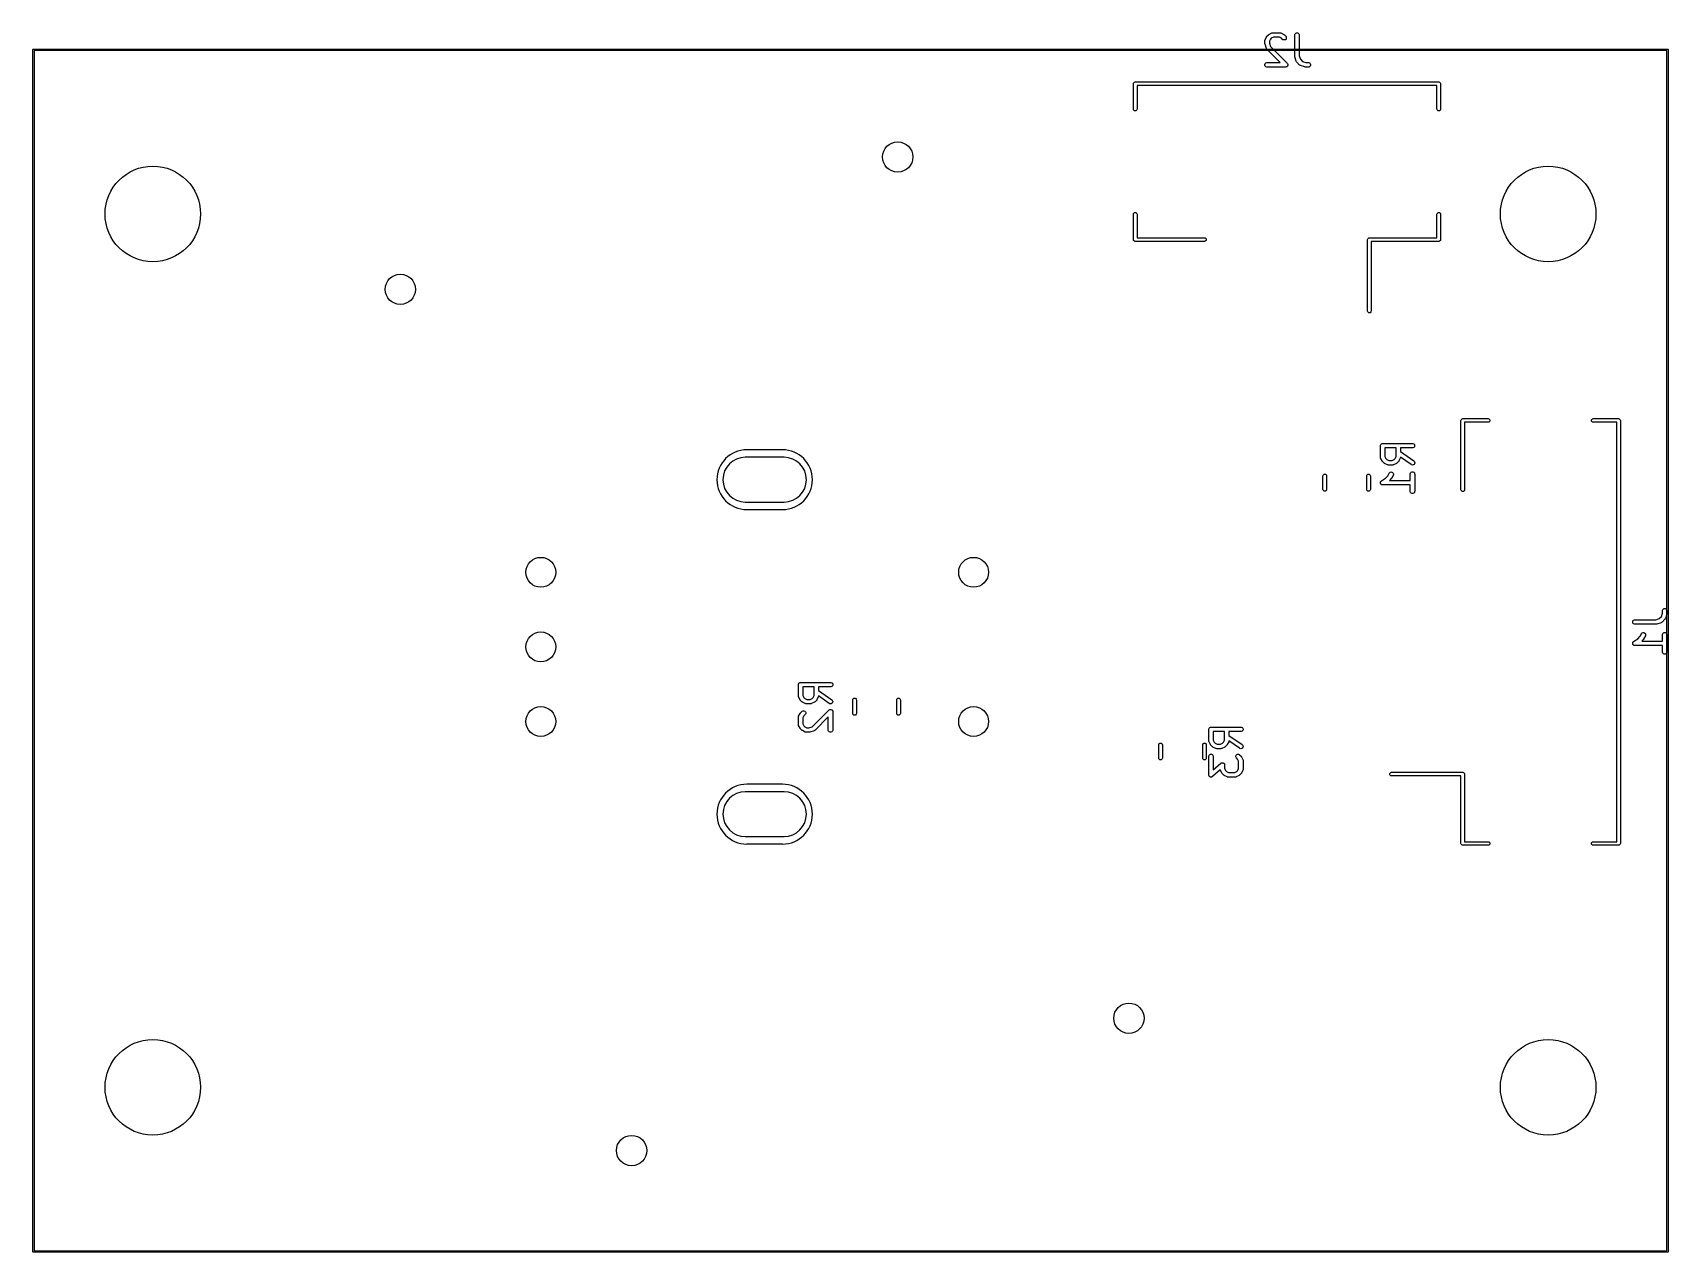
# Model space of a CAD drawing. Header units: inches. Extents: x 4.13 to 6.29, y -4.64 to -3.03.
import ezdxf

# ---------------------------------------------------------------- set-up
doc = ezdxf.new("R2010")
doc.units = ezdxf.units.IN
doc.header["$MEASUREMENT"] = 0
doc.layers.add('B.Silkscreen', color=31, linetype='CONTINUOUS', true_color=0xe8b2a7)

msp = doc.modelspace()

# ---------------------------------------------------------------- linework, layer by layer
at = {"layer": 'B.Silkscreen', "linetype": 'CONTINUOUS'}
for p, q in [((5.7582, -3.0392), (5.7583, -3.0386)), ((5.7582, -3.0429), (5.7582, -3.0392)), ((5.7583, -3.0384), (5.7585, -3.0379)), ((5.7583, -3.0385), (5.7583, -3.0384)), ((5.7583, -3.0386), (5.7583, -3.0385)), ((5.7585, -3.0379), (5.7604, -3.0341)), ((5.7604, -3.0341), (5.7605, -3.0339)), ((5.7605, -3.0339), (5.7606, -3.0338)), ((5.7606, -3.0337), (5.7607, -3.0336)), ((5.7606, -3.0338), (5.7606, -3.0337)), ((5.7607, -3.0336), (5.7608, -3.0336)), ((5.7608, -3.0336), (5.7609, -3.0333)), ((5.7609, -3.0333), (5.7628, -3.0315)), ((5.7628, -3.0315), (5.763, -3.0313)), ((5.763, -3.0313), (5.7631, -3.0312)), ((5.7631, -3.0312), (5.7632, -3.0312)), ((5.7632, -3.0312), (5.7633, -3.0311)), ((5.7633, -3.0311), (5.7636, -3.0309)), ((5.7633, -3.0311), (5.7633, -3.0311)), ((5.7636, -3.0309), (5.7673, -3.029)), ((5.7655, -3.0372), (5.7641, -3.0399)), ((5.7641, -3.0399), (5.7641, -3.0425)), ((5.7667, -3.036), (5.7655, -3.0372)), ((5.7694, -3.0346), (5.7667, -3.036)), ((5.7673, -3.029), (5.7679, -3.0288)), ((5.7679, -3.0288), (5.768, -3.0288)), ((5.768, -3.0288), (5.7681, -3.0288)), ((5.7681, -3.0288), (5.7687, -3.0287)), ((5.7687, -3.0287), (5.778, -3.0287)), ((5.7773, -3.0346), (5.7694, -3.0346)), ((5.78, -3.036), (5.7773, -3.0346)), ((5.778, -3.0287), (5.7786, -3.0288)), ((5.7786, -3.0288), (5.7787, -3.0288)), ((5.7787, -3.0288), (5.7788, -3.0288)), ((5.7788, -3.0288), (5.7793, -3.029)), ((5.7793, -3.029), (5.7831, -3.0309)), ((5.7816, -3.0375), (5.78, -3.036)), ((5.782, -3.0379), (5.7816, -3.0375)), ((5.7831, -3.0383), (5.782, -3.0379)), ((5.7831, -3.0309), (5.7833, -3.0311)), ((5.7842, -3.0383), (5.7831, -3.0383)), ((5.7833, -3.0311), (5.7834, -3.0311)), ((5.7834, -3.0311), (5.7835, -3.0312)), ((5.7835, -3.0312), (5.7836, -3.0312)), ((5.7836, -3.0312), (5.7836, -3.0313)), ((5.7836, -3.0313), (5.7839, -3.0315)), ((5.7839, -3.0315), (5.7857, -3.0333)), ((5.7853, -3.0379), (5.7842, -3.0383)), ((5.7861, -3.0371), (5.7853, -3.0379)), ((5.7857, -3.0333), (5.7861, -3.0338)), ((5.7861, -3.0338), (5.7865, -3.0349)), ((5.7865, -3.036), (5.7861, -3.0371)), ((5.7865, -3.0349), (5.7865, -3.036)), ((5.7976, -3.0311), (5.7981, -3.03)), ((5.7976, -3.0317), (5.7976, -3.0311)), ((5.7976, -3.0598), (5.7976, -3.0317)), ((5.7981, -3.03), (5.7989, -3.0292)), ((5.7989, -3.0292), (5.7999, -3.0288)), ((5.7999, -3.0288), (5.8011, -3.0288)), ((5.8011, -3.0288), (5.8022, -3.0292)), ((5.8022, -3.0292), (5.803, -3.03)), ((5.803, -3.03), (5.8034, -3.0311)), ((5.8034, -3.0311), (5.8035, -3.0317)), ((5.8035, -3.0317), (5.8035, -3.0593)), ((4.1329, -3.0508), (4.1335, -3.0503)), ((4.1329, -3.0512), (4.1329, -3.0508)), ((4.1329, -4.6358), (4.1329, -3.0512)), ((4.1335, -3.0503), (4.1339, -3.0502)), ((4.1339, -3.0502), (6.2894, -3.0502)), ((4.1348, -3.0522), (4.1348, -4.6348)), ((6.2884, -3.0522), (4.1348, -3.0522)), ((5.7582, -3.0432), (5.7582, -3.0429)), ((5.7582, -3.0433), (5.7582, -3.0432)), ((5.7582, -3.0434), (5.7582, -3.0433)), ((5.7583, -3.0435), (5.7582, -3.0434)), ((5.7583, -3.0436), (5.7583, -3.0435)), ((5.7584, -3.0439), (5.7583, -3.0436)), ((5.7602, -3.0495), (5.7584, -3.0439)), ((5.7605, -3.05), (5.7602, -3.0495)), ((5.7605, -3.0501), (5.7605, -3.05)), ((5.7606, -3.0502), (5.7605, -3.0501)), ((5.7609, -3.0506), (5.7606, -3.0502)), ((5.7784, -3.0681), (5.7609, -3.0506)), ((5.7641, -3.0425), (5.7656, -3.047)), ((5.7656, -3.047), (5.7876, -3.069)), ((5.7976, -3.0601), (5.7976, -3.0598)), ((5.7976, -3.0602), (5.7976, -3.0601)), ((5.7976, -3.0603), (5.7976, -3.0602)), ((5.7976, -3.0604), (5.7976, -3.0603)), ((5.7977, -3.0605), (5.7976, -3.0604)), ((5.7977, -3.0607), (5.7977, -3.0605)), ((5.7996, -3.0664), (5.7977, -3.0607)), ((5.8035, -3.0593), (5.805, -3.0638)), ((6.2884, -4.6348), (6.2884, -3.0522)), ((6.2894, -3.0502), (6.2897, -3.0503)), ((6.2897, -3.0503), (6.2903, -3.0508)), ((6.2903, -3.0508), (6.2904, -3.0512)), ((6.2904, -3.0512), (6.2904, -4.6358)), ((5.7583, -3.0705), (5.7587, -3.0694)), ((5.7583, -3.0716), (5.7583, -3.0705)), ((5.7587, -3.0727), (5.7583, -3.0716)), ((5.7587, -3.0694), (5.7595, -3.0686)), ((5.7595, -3.0735), (5.7587, -3.0727)), ((5.7595, -3.0686), (5.7606, -3.0682)), ((5.7606, -3.074), (5.7595, -3.0735)), ((5.7606, -3.0682), (5.7612, -3.0681)), ((5.7612, -3.074), (5.7606, -3.074)), ((5.7612, -3.0681), (5.7784, -3.0681)), ((5.7855, -3.074), (5.7612, -3.074)), ((5.7861, -3.074), (5.7855, -3.074)), ((5.7864, -3.0738), (5.7861, -3.074)), ((5.7872, -3.0735), (5.7864, -3.0738)), ((5.788, -3.0727), (5.7872, -3.0735)), ((5.7876, -3.069), (5.788, -3.0694)), ((5.788, -3.0694), (5.7884, -3.0705)), ((5.7884, -3.0716), (5.788, -3.0727)), ((5.7884, -3.0705), (5.7884, -3.0716)), ((5.7998, -3.0669), (5.7996, -3.0664)), ((5.7999, -3.067), (5.7998, -3.0669)), ((5.7999, -3.0671), (5.7999, -3.067)), ((5.8003, -3.0675), (5.7999, -3.0671)), ((5.8041, -3.0713), (5.8003, -3.0675)), ((5.8045, -3.0716), (5.8041, -3.0713)), ((5.8046, -3.0717), (5.8045, -3.0716)), ((5.8047, -3.0717), (5.8046, -3.0717)), ((5.8052, -3.072), (5.8047, -3.0717)), ((5.805, -3.0638), (5.8077, -3.0666)), ((5.8108, -3.0739), (5.8052, -3.072)), ((5.8077, -3.0666), (5.8123, -3.0681)), ((5.8111, -3.0739), (5.8108, -3.0739)), ((5.8112, -3.074), (5.8111, -3.0739)), ((5.8113, -3.074), (5.8112, -3.074)), ((5.8114, -3.074), (5.8113, -3.074)), ((5.8115, -3.074), (5.8114, -3.074)), ((5.8118, -3.074), (5.8115, -3.074)), ((5.8155, -3.074), (5.8118, -3.074)), ((5.8123, -3.0681), (5.8155, -3.0681)), ((5.8155, -3.0681), (5.8161, -3.0682)), ((5.8161, -3.074), (5.8155, -3.074)), ((5.8161, -3.0682), (5.8172, -3.0686)), ((5.8172, -3.0735), (5.8161, -3.074)), ((5.8172, -3.0686), (5.818, -3.0694)), ((5.818, -3.0727), (5.8172, -3.0735)), ((5.818, -3.0694), (5.8184, -3.0705)), ((5.8184, -3.0716), (5.818, -3.0727)), ((5.8184, -3.0705), (5.8184, -3.0716)), ((5.5848, -3.0961), (5.585, -3.0952)), ((5.5848, -3.1295), (5.5848, -3.0961)), ((5.585, -3.0952), (5.5863, -3.0939)), ((5.5863, -3.0939), (5.5872, -3.0937)), ((5.5872, -3.0937), (5.9876, -3.0937)), ((5.9852, -3.0984), (5.5896, -3.0984)), ((5.5896, -3.0984), (5.5896, -3.1295)), ((5.9852, -3.1295), (5.9852, -3.0984)), ((5.9876, -3.0937), (5.9885, -3.0939)), ((5.9885, -3.0939), (5.9898, -3.0952)), ((5.9898, -3.0952), (5.99, -3.0961)), ((5.99, -3.0961), (5.99, -3.1295)), ((5.585, -3.1304), (5.5848, -3.1295)), ((5.5863, -3.1317), (5.585, -3.1304)), ((5.5881, -3.1317), (5.5863, -3.1317)), ((5.5894, -3.1304), (5.5881, -3.1317)), ((5.5896, -3.1295), (5.5894, -3.1304)), ((5.9854, -3.1304), (5.9852, -3.1295)), ((5.9867, -3.1317), (5.9854, -3.1304)), ((5.9885, -3.1317), (5.9867, -3.1317)), ((5.9898, -3.1304), (5.9885, -3.1317)), ((5.99, -3.1295), (5.9898, -3.1304)), ((5.5848, -3.2681), (5.585, -3.2672)), ((5.5848, -3.3016), (5.5848, -3.2681)), ((5.585, -3.2672), (5.5863, -3.2659)), ((5.5863, -3.2659), (5.5881, -3.2659)), ((5.5881, -3.2659), (5.5894, -3.2672)), ((5.5894, -3.2672), (5.5896, -3.2681)), ((5.5896, -3.2681), (5.5896, -3.2992)), ((5.9852, -3.2681), (5.9854, -3.2672)), ((5.9852, -3.2992), (5.9852, -3.2681)), ((5.9854, -3.2672), (5.9867, -3.2659)), ((5.9867, -3.2659), (5.9885, -3.2659)), ((5.9885, -3.2659), (5.9898, -3.2672)), ((5.9898, -3.2672), (5.99, -3.2681)), ((5.99, -3.2681), (5.99, -3.3016)), ((5.5896, -3.2992), (5.6787, -3.2992)), ((5.6787, -3.2992), (5.6796, -3.2994)), ((5.6796, -3.2994), (5.6809, -3.3007)), ((5.6809, -3.3007), (5.6809, -3.3025)), ((5.8937, -3.3016), (5.8939, -3.3007)), ((5.8939, -3.3007), (5.8952, -3.2994)), ((5.8952, -3.2994), (5.8961, -3.2992)), ((5.8961, -3.2992), (5.9852, -3.2992)), ((5.585, -3.3025), (5.5848, -3.3016)), ((5.5863, -3.3038), (5.585, -3.3025)), ((5.5872, -3.3039), (5.5863, -3.3038)), ((5.6787, -3.3039), (5.5872, -3.3039)), ((5.6796, -3.3038), (5.6787, -3.3039)), ((5.6809, -3.3025), (5.6796, -3.3038)), ((5.8937, -3.3957), (5.8937, -3.3016)), ((5.9876, -3.3039), (5.8984, -3.3039)), ((5.8984, -3.3039), (5.8984, -3.3957)), ((5.9885, -3.3038), (5.9876, -3.3039)), ((5.9898, -3.3025), (5.9885, -3.3038)), ((5.99, -3.3016), (5.9898, -3.3025)), ((5.8939, -3.3966), (5.8937, -3.3957)), ((5.8952, -3.3979), (5.8939, -3.3966)), ((5.897, -3.3979), (5.8952, -3.3979)), ((5.8982, -3.3966), (5.897, -3.3979)), ((5.8984, -3.3957), (5.8982, -3.3966)), ((6.0171, -3.5391), (6.0184, -3.5378)), ((6.0184, -3.5378), (6.0193, -3.5376)), ((6.0193, -3.5376), (6.0528, -3.5376)), ((6.0528, -3.5376), (6.0537, -3.5378)), ((6.0537, -3.5378), (6.0549, -3.5391)), ((6.1892, -3.5391), (6.1904, -3.5378)), ((6.1904, -3.5378), (6.1913, -3.5376)), ((6.1913, -3.5376), (6.2248, -3.5376)), ((6.2248, -3.5376), (6.2257, -3.5378)), ((6.2257, -3.5378), (6.227, -3.5391)), ((6.0169, -3.54), (6.0171, -3.5391)), ((6.0169, -3.6315), (6.0169, -3.54)), ((6.0528, -3.5423), (6.0217, -3.5423)), ((6.0217, -3.5423), (6.0217, -3.6315)), ((6.0537, -3.5421), (6.0528, -3.5423)), ((6.0549, -3.5409), (6.0537, -3.5421)), ((6.0549, -3.5391), (6.0549, -3.5409)), ((6.1892, -3.5409), (6.1892, -3.5391)), ((6.1904, -3.5421), (6.1892, -3.5409)), ((6.1913, -3.5423), (6.1904, -3.5421)), ((6.2224, -3.5423), (6.1913, -3.5423)), ((6.2224, -4.0955), (6.2224, -3.5423)), ((6.227, -3.5391), (6.2272, -3.54)), ((6.2272, -3.54), (6.2272, -4.0978)), ((5.122, -3.5787), (5.0748, -3.5787)), ((5.122, -3.5787), (5.0748, -3.5787)), ((5.9106, -3.5733), (5.9107, -3.5727)), ((5.9106, -3.5883), (5.9106, -3.5733)), ((5.9107, -3.5727), (5.9111, -3.5717)), ((5.9111, -3.5717), (5.9119, -3.5708)), ((5.9119, -3.5708), (5.913, -3.5704)), ((5.913, -3.5704), (5.9136, -3.5704)), ((5.9136, -3.5704), (5.9529, -3.5704)), ((5.9312, -3.5763), (5.9165, -3.5763)), ((5.9165, -3.5763), (5.9165, -3.5876)), ((5.9312, -3.5876), (5.9312, -3.5763)), ((5.9529, -3.5763), (5.9372, -3.5763)), ((5.9372, -3.5763), (5.9372, -3.5811)), ((5.9372, -3.5811), (5.9546, -3.5934)), ((5.9529, -3.5704), (5.9535, -3.5704)), ((5.9535, -3.5762), (5.9529, -3.5763)), ((5.9535, -3.5704), (5.9546, -3.5708)), ((5.9546, -3.5758), (5.9535, -3.5762)), ((5.9546, -3.5708), (5.9554, -3.5717)), ((5.9554, -3.5749), (5.9546, -3.5758)), ((5.9554, -3.5717), (5.9558, -3.5727)), ((5.9558, -3.5739), (5.9554, -3.5749)), ((5.9558, -3.5727), (5.9558, -3.5739)), ((5.124, -3.5886), (5.0728, -3.5886)), ((5.9107, -3.5889), (5.9106, -3.5883)), ((5.9107, -3.589), (5.9107, -3.5889)), ((5.9107, -3.5891), (5.9107, -3.589)), ((5.9109, -3.5896), (5.9107, -3.5891)), ((5.9128, -3.5934), (5.9109, -3.5896)), ((5.913, -3.5936), (5.9128, -3.5934)), ((5.913, -3.5937), (5.913, -3.5936)), ((5.9131, -3.5938), (5.913, -3.5937)), ((5.9131, -3.5939), (5.9131, -3.5938)), ((5.9132, -3.5939), (5.9131, -3.5939)), ((5.9134, -3.5941), (5.9132, -3.5939)), ((5.9152, -3.596), (5.9134, -3.5941)), ((5.9155, -3.5962), (5.9152, -3.596)), ((5.9155, -3.5963), (5.9155, -3.5962)), ((5.9156, -3.5963), (5.9155, -3.5963)), ((5.9157, -3.5964), (5.9156, -3.5963)), ((5.9158, -3.5964), (5.9157, -3.5964)), ((5.916, -3.5966), (5.9158, -3.5964)), ((5.9198, -3.5984), (5.916, -3.5966)), ((5.9165, -3.5876), (5.9179, -3.5903)), ((5.9179, -3.5903), (5.9191, -3.5915)), ((5.9191, -3.5915), (5.9218, -3.5928)), ((5.9203, -3.5986), (5.9198, -3.5984)), ((5.9204, -3.5987), (5.9203, -3.5986)), ((5.9205, -3.5987), (5.9204, -3.5987)), ((5.9211, -3.5988), (5.9205, -3.5987)), ((5.9267, -3.5988), (5.9211, -3.5988)), ((5.9218, -3.5928), (5.926, -3.5928)), ((5.926, -3.5928), (5.9287, -3.5915)), ((5.9273, -3.5987), (5.9267, -3.5988)), ((5.9274, -3.5987), (5.9273, -3.5987)), ((5.9275, -3.5986), (5.9274, -3.5987)), ((5.928, -3.5984), (5.9275, -3.5986)), ((5.9318, -3.5966), (5.928, -3.5984)), ((5.9287, -3.5915), (5.9299, -3.5903)), ((5.9299, -3.5903), (5.9312, -3.5876)), ((5.932, -3.5964), (5.9318, -3.5966)), ((5.9321, -3.5964), (5.932, -3.5964)), ((5.9322, -3.5963), (5.9321, -3.5964)), ((5.9323, -3.5963), (5.9322, -3.5963)), ((5.9325, -3.596), (5.9323, -3.5962)), ((5.9323, -3.5962), (5.9323, -3.5963)), ((5.9344, -3.5941), (5.9325, -3.596)), ((5.9346, -3.5939), (5.9344, -3.5941)), ((5.9347, -3.5939), (5.9346, -3.5939)), ((5.9348, -3.5937), (5.9347, -3.5938)), ((5.9347, -3.5938), (5.9347, -3.5939)), ((5.935, -3.5934), (5.9348, -3.5936)), ((5.9348, -3.5936), (5.9348, -3.5937)), ((5.9368, -3.5896), (5.935, -3.5934)), ((5.937, -3.5891), (5.9368, -3.5896)), ((5.9371, -3.589), (5.937, -3.5891)), ((5.9513, -3.5982), (5.9371, -3.5883)), ((5.9371, -3.5883), (5.9371, -3.5889)), ((5.9371, -3.5889), (5.9371, -3.589)), ((5.9518, -3.5985), (5.9513, -3.5982)), ((5.9529, -3.5988), (5.9518, -3.5985)), ((5.954, -3.5986), (5.9529, -3.5988)), ((5.955, -3.5979), (5.954, -3.5986)), ((5.9546, -3.5934), (5.9551, -3.5938)), ((5.9556, -3.597), (5.955, -3.5979)), ((5.9551, -3.5938), (5.9557, -3.5947)), ((5.9559, -3.5959), (5.9556, -3.597)), ((5.9557, -3.5947), (5.9559, -3.5959)), ((5.8348, -3.6131), (5.835, -3.6122)), ((5.8348, -3.631), (5.8348, -3.6131)), ((5.835, -3.6122), (5.8363, -3.6109)), ((5.8363, -3.6109), (5.8381, -3.6109)), ((5.8381, -3.6109), (5.8394, -3.6122)), ((5.8394, -3.6122), (5.8396, -3.6131)), ((5.8396, -3.6131), (5.8396, -3.631)), ((5.8927, -3.6131), (5.8929, -3.6122)), ((5.8927, -3.631), (5.8927, -3.6131)), ((5.8929, -3.6122), (5.8942, -3.6109)), ((5.8942, -3.6109), (5.896, -3.6109)), ((5.896, -3.6109), (5.8973, -3.6122)), ((5.8973, -3.6122), (5.8974, -3.6131)), ((5.8974, -3.6131), (5.8974, -3.631)), ((5.9106, -3.622), (5.9107, -3.6218)), ((5.9107, -3.6223), (5.9106, -3.622)), ((5.9107, -3.6215), (5.9108, -3.6212)), ((5.9107, -3.6218), (5.9107, -3.6215)), ((5.9107, -3.6226), (5.9107, -3.6223)), ((5.9108, -3.6229), (5.9107, -3.6226)), ((5.9108, -3.6209), (5.911, -3.6207)), ((5.9108, -3.6212), (5.9108, -3.6209)), ((5.9108, -3.6232), (5.9108, -3.6229)), ((5.911, -3.6234), (5.9108, -3.6232)), ((5.911, -3.6207), (5.9111, -3.6204)), ((5.9111, -3.6237), (5.911, -3.6234)), ((5.9111, -3.6204), (5.9113, -3.6202)), ((5.9113, -3.6239), (5.9111, -3.6237)), ((5.9113, -3.6202), (5.9115, -3.62)), ((5.9115, -3.6241), (5.9113, -3.6239)), ((5.9115, -3.62), (5.9119, -3.6196)), ((5.9117, -3.6243), (5.9115, -3.6241)), ((5.9119, -3.6245), (5.9117, -3.6243)), ((5.9119, -3.6196), (5.9173, -3.616)), ((5.9119, -3.6196), (5.9119, -3.6196)), ((5.9119, -3.6196), (5.9119, -3.6196)), ((5.9119, -3.6196), (5.9119, -3.6196)), ((5.9122, -3.6246), (5.9119, -3.6245)), ((5.9173, -3.616), (5.9205, -3.6128)), ((5.9205, -3.6128), (5.9222, -3.6095)), ((5.9222, -3.6095), (5.9225, -3.609)), ((5.9225, -3.609), (5.9234, -3.6082)), ((5.925, -3.6166), (5.9226, -3.6191)), ((5.9226, -3.6191), (5.95, -3.6191)), ((5.9234, -3.6082), (5.9245, -3.6079)), ((5.9245, -3.6079), (5.9256, -3.608)), ((5.9252, -3.6164), (5.925, -3.6166)), ((5.9253, -3.6164), (5.9252, -3.6164)), ((5.9254, -3.6162), (5.9253, -3.6163)), ((5.9253, -3.6163), (5.9253, -3.6164)), ((5.9256, -3.6159), (5.9254, -3.6161)), ((5.9254, -3.6161), (5.9254, -3.6162)), ((5.9256, -3.608), (5.9266, -3.6085)), ((5.9275, -3.6121), (5.9256, -3.6159)), ((5.9266, -3.6085), (5.9274, -3.6093)), ((5.9274, -3.6093), (5.9278, -3.6104)), ((5.9277, -3.6116), (5.9275, -3.6121)), ((5.9278, -3.6104), (5.9277, -3.6116)), ((5.95, -3.6102), (5.9505, -3.6092)), ((5.95, -3.6108), (5.95, -3.6102)), ((5.95, -3.6191), (5.95, -3.6108)), ((5.9505, -3.6092), (5.9513, -3.6083)), ((5.9513, -3.6083), (5.9524, -3.6079)), ((5.9524, -3.6079), (5.9535, -3.6079)), ((5.9535, -3.6079), (5.9546, -3.6083)), ((5.9546, -3.6083), (5.9554, -3.6092)), ((5.9554, -3.6092), (5.9558, -3.6102)), ((5.9558, -3.6102), (5.9559, -3.6108)), ((5.9559, -3.6108), (5.9559, -3.6333)), ((5.835, -3.6319), (5.8348, -3.631)), ((5.8363, -3.6332), (5.835, -3.6319)), ((5.8381, -3.6332), (5.8363, -3.6332)), ((5.8394, -3.6319), (5.8381, -3.6332)), ((5.8396, -3.631), (5.8394, -3.6319)), ((5.8929, -3.6319), (5.8927, -3.631)), ((5.8942, -3.6332), (5.8929, -3.6319)), ((5.896, -3.6332), (5.8942, -3.6332)), ((5.8973, -3.6319), (5.896, -3.6332)), ((5.8974, -3.631), (5.8973, -3.6319)), ((5.9124, -3.6248), (5.9122, -3.6246)), ((5.9127, -3.6248), (5.9124, -3.6248)), ((5.913, -3.6249), (5.9127, -3.6248)), ((5.9136, -3.625), (5.913, -3.6249)), ((5.95, -3.625), (5.9136, -3.625)), ((5.9136, -3.625), (5.9136, -3.625)), ((5.9136, -3.625), (5.9136, -3.625)), ((5.9136, -3.625), (5.9136, -3.625)), ((5.95, -3.6333), (5.95, -3.625)), ((5.95, -3.6339), (5.95, -3.6333)), ((5.9505, -3.6349), (5.95, -3.6339)), ((5.9513, -3.6358), (5.9505, -3.6349)), ((5.9524, -3.6362), (5.9513, -3.6358)), ((5.9535, -3.6362), (5.9524, -3.6362)), ((5.9546, -3.6358), (5.9535, -3.6362)), ((5.9554, -3.6349), (5.9546, -3.6358)), ((5.9558, -3.6339), (5.9554, -3.6349)), ((5.9559, -3.6333), (5.9558, -3.6339)), ((6.0171, -3.6324), (6.0169, -3.6315)), ((6.0184, -3.6337), (6.0171, -3.6324)), ((6.0202, -3.6337), (6.0184, -3.6337)), ((6.0215, -3.6324), (6.0202, -3.6337)), ((6.0217, -3.6315), (6.0215, -3.6324)), ((5.0728, -3.6476), (5.124, -3.6476)), ((5.0748, -3.6575), (5.122, -3.6575)), ((5.0748, -3.6575), (5.122, -3.6575)), ((6.2812, -3.7986), (6.2827, -3.794)), ((6.2827, -3.7902), (6.2832, -3.7891)), ((6.2827, -3.7908), (6.2827, -3.7902)), ((6.2827, -3.794), (6.2827, -3.7908)), ((6.2832, -3.7891), (6.284, -3.7883)), ((6.284, -3.7883), (6.285, -3.7879)), ((6.285, -3.7879), (6.2862, -3.7879)), ((6.2862, -3.7879), (6.2873, -3.7883)), ((6.2884, -3.7955), (6.2865, -3.8011)), ((6.2873, -3.7883), (6.2881, -3.7891)), ((6.2881, -3.7891), (6.2885, -3.7902)), ((6.2885, -3.7952), (6.2884, -3.7955)), ((6.2885, -3.7902), (6.2886, -3.7908)), ((6.2886, -3.7945), (6.2885, -3.7948)), ((6.2885, -3.7948), (6.2886, -3.7949)), ((6.2886, -3.7949), (6.2885, -3.795)), ((6.2885, -3.795), (6.2885, -3.7951)), ((6.2885, -3.7951), (6.2885, -3.7952)), ((6.2886, -3.7908), (6.2886, -3.7945)), ((6.2434, -3.8052), (6.2438, -3.8041)), ((6.2434, -3.8064), (6.2434, -3.8052)), ((6.2438, -3.8074), (6.2434, -3.8064)), ((6.2438, -3.8041), (6.2446, -3.8033)), ((6.2446, -3.8082), (6.2438, -3.8074)), ((6.2446, -3.8033), (6.2457, -3.8029)), ((6.2457, -3.8087), (6.2446, -3.8082)), ((6.2457, -3.8029), (6.2463, -3.8028)), ((6.2463, -3.8087), (6.2457, -3.8087)), ((6.2463, -3.8028), (6.2739, -3.8028)), ((6.2744, -3.8087), (6.2463, -3.8087)), ((6.2739, -3.8028), (6.2784, -3.8013)), ((6.2747, -3.8087), (6.2744, -3.8087)), ((6.2748, -3.8087), (6.2747, -3.8087)), ((6.2747, -3.8087), (6.2747, -3.8087)), ((6.275, -3.8087), (6.2748, -3.8087)), ((6.2753, -3.8086), (6.275, -3.8086)), ((6.275, -3.8086), (6.275, -3.8087)), ((6.2809, -3.8067), (6.2753, -3.8086)), ((6.2784, -3.8013), (6.2812, -3.7986)), ((6.2815, -3.8065), (6.2809, -3.8067)), ((6.2816, -3.8064), (6.2815, -3.8064)), ((6.2815, -3.8064), (6.2815, -3.8065)), ((6.2821, -3.806), (6.2816, -3.8064)), ((6.2858, -3.8022), (6.2821, -3.806)), ((6.2862, -3.8018), (6.2858, -3.8022)), ((6.2863, -3.8016), (6.2862, -3.8017)), ((6.2862, -3.8017), (6.2862, -3.8018)), ((6.2865, -3.8011), (6.2863, -3.8016)), ((6.2433, -3.8339), (6.2434, -3.8336)), ((6.2434, -3.8342), (6.2433, -3.8339)), ((6.2434, -3.8333), (6.2435, -3.833)), ((6.2434, -3.8336), (6.2434, -3.8333)), ((6.2434, -3.8345), (6.2434, -3.8342)), ((6.2435, -3.8347), (6.2434, -3.8345)), ((6.2435, -3.8328), (6.2437, -3.8325)), ((6.2435, -3.833), (6.2435, -3.8328)), ((6.2435, -3.835), (6.2435, -3.8347)), ((6.2437, -3.8353), (6.2435, -3.835)), ((6.2437, -3.8325), (6.2438, -3.8323)), ((6.2438, -3.8355), (6.2437, -3.8353)), ((6.2438, -3.8323), (6.244, -3.832)), ((6.244, -3.8357), (6.2438, -3.8355)), ((6.244, -3.832), (6.2442, -3.8318)), ((6.2442, -3.836), (6.244, -3.8357)), ((6.2442, -3.8318), (6.2446, -3.8314)), ((6.2444, -3.8361), (6.2442, -3.836)), ((6.2446, -3.8364), (6.2444, -3.8361)), ((6.2446, -3.8314), (6.25, -3.8279)), ((6.2446, -3.8314), (6.2446, -3.8314)), ((6.2446, -3.8314), (6.2446, -3.8314)), ((6.2446, -3.8314), (6.2446, -3.8314)), ((6.2449, -3.8365), (6.2446, -3.8364)), ((6.2451, -3.8366), (6.2449, -3.8365)), ((6.2454, -3.8367), (6.2451, -3.8366)), ((6.2457, -3.8368), (6.2454, -3.8367)), ((6.2462, -3.8368), (6.2457, -3.8368)), ((6.2463, -3.8368), (6.2462, -3.8368)), ((6.2462, -3.8368), (6.2462, -3.8368)), ((6.2827, -3.8368), (6.2463, -3.8368)), ((6.2463, -3.8368), (6.2463, -3.8368)), ((6.25, -3.8279), (6.2532, -3.8246)), ((6.2532, -3.8246), (6.2549, -3.8213)), ((6.2549, -3.8213), (6.2552, -3.8208)), ((6.2552, -3.8208), (6.256, -3.8201)), ((6.2577, -3.8285), (6.2553, -3.8309)), ((6.2553, -3.8309), (6.2827, -3.8309)), ((6.256, -3.8201), (6.2571, -3.8197)), ((6.2571, -3.8197), (6.2583, -3.8198)), ((6.2579, -3.8283), (6.2577, -3.8285)), ((6.258, -3.8282), (6.2579, -3.8283)), ((6.2581, -3.828), (6.258, -3.8281)), ((6.258, -3.8281), (6.258, -3.8282)), ((6.2583, -3.8277), (6.2581, -3.828)), ((6.2581, -3.828), (6.2581, -3.828)), ((6.2583, -3.8198), (6.2593, -3.8203)), ((6.2601, -3.824), (6.2583, -3.8277)), ((6.2593, -3.8203), (6.2601, -3.8212)), ((6.2601, -3.8212), (6.2604, -3.8223)), ((6.2603, -3.8234), (6.2601, -3.824)), ((6.2604, -3.8223), (6.2603, -3.8234)), ((6.2827, -3.8221), (6.2832, -3.821)), ((6.2827, -3.8226), (6.2827, -3.8221)), ((6.2827, -3.8309), (6.2827, -3.8226)), ((6.2827, -3.8451), (6.2827, -3.8368)), ((6.2832, -3.821), (6.284, -3.8202)), ((6.284, -3.8202), (6.285, -3.8198)), ((6.285, -3.8198), (6.2862, -3.8198)), ((6.2862, -3.8198), (6.2873, -3.8202)), ((6.2873, -3.8202), (6.2881, -3.821)), ((6.2881, -3.821), (6.2885, -3.8221)), ((6.2885, -3.8221), (6.2886, -3.8226)), ((6.2886, -3.8226), (6.2886, -3.8451)), ((6.2827, -3.8457), (6.2827, -3.8451)), ((6.2832, -3.8468), (6.2827, -3.8457)), ((6.284, -3.8476), (6.2832, -3.8468)), ((6.285, -3.848), (6.284, -3.8476)), ((6.2862, -3.848), (6.285, -3.848)), ((6.2873, -3.8476), (6.2862, -3.848)), ((6.2881, -3.8468), (6.2873, -3.8476)), ((6.2885, -3.8457), (6.2881, -3.8468)), ((6.2886, -3.8451), (6.2885, -3.8457)), ((5.1429, -3.8883), (5.143, -3.8877)), ((5.1429, -3.9033), (5.1429, -3.8883)), ((5.143, -3.9038), (5.1429, -3.9033)), ((5.143, -3.8877), (5.1434, -3.8866)), ((5.143, -3.9039), (5.143, -3.9038)), ((5.143, -3.904), (5.143, -3.9039)), ((5.1432, -3.9046), (5.143, -3.904)), ((5.1451, -3.9083), (5.1432, -3.9046)), ((5.1434, -3.8866), (5.1442, -3.8858)), ((5.1442, -3.8858), (5.1453, -3.8854)), ((5.1453, -3.8854), (5.1459, -3.8853)), ((5.1459, -3.8853), (5.1852, -3.8853)), ((5.1635, -3.8912), (5.1488, -3.8912)), ((5.1488, -3.8912), (5.1488, -3.9026)), ((5.1488, -3.9026), (5.1502, -3.9053)), ((5.1622, -3.9053), (5.1635, -3.9026)), ((5.1635, -3.9026), (5.1635, -3.8912)), ((5.1691, -3.9046), (5.1672, -3.9083)), ((5.1693, -3.904), (5.1691, -3.9046)), ((5.1694, -3.9038), (5.1693, -3.9039)), ((5.1693, -3.9039), (5.1693, -3.904)), ((5.1852, -3.8912), (5.1694, -3.8912)), ((5.1694, -3.8912), (5.1694, -3.8961)), ((5.1694, -3.8961), (5.1869, -3.9083)), ((5.1835, -3.9132), (5.1694, -3.9033)), ((5.1694, -3.9033), (5.1694, -3.9038)), ((5.1852, -3.8853), (5.1858, -3.8854)), ((5.1858, -3.8912), (5.1852, -3.8912)), ((5.1858, -3.8854), (5.1869, -3.8858)), ((5.1869, -3.8907), (5.1858, -3.8912)), ((5.1869, -3.8858), (5.1877, -3.8866)), ((5.1877, -3.8899), (5.1869, -3.8907)), ((5.1877, -3.8866), (5.1881, -3.8877)), ((5.1881, -3.8888), (5.1877, -3.8899)), ((5.1881, -3.8877), (5.1881, -3.8888)), ((5.1432, -3.9301), (5.1451, -3.9263)), ((5.1452, -3.9086), (5.1451, -3.9083)), ((5.1451, -3.9263), (5.1452, -3.9261)), ((5.1453, -3.9087), (5.1452, -3.9086)), ((5.1452, -3.9261), (5.1453, -3.926)), ((5.1454, -3.9088), (5.1453, -3.9087)), ((5.1453, -3.9087), (5.1453, -3.9087)), ((5.1453, -3.9259), (5.1454, -3.9258)), ((5.1453, -3.926), (5.1453, -3.9259)), ((5.1455, -3.9089), (5.1454, -3.9088)), ((5.1454, -3.9258), (5.1455, -3.9258)), ((5.1456, -3.9091), (5.1455, -3.9089)), ((5.1455, -3.9258), (5.1456, -3.9255)), ((5.1475, -3.911), (5.1456, -3.9091)), ((5.1456, -3.9255), (5.1475, -3.9237)), ((5.1477, -3.9112), (5.1475, -3.911)), ((5.1475, -3.9237), (5.148, -3.9233)), ((5.1478, -3.9112), (5.1477, -3.9112)), ((5.1479, -3.9113), (5.1478, -3.9112)), ((5.148, -3.9113), (5.1479, -3.9113)), ((5.148, -3.9114), (5.148, -3.9113)), ((5.1483, -3.9115), (5.148, -3.9114)), ((5.148, -3.9233), (5.149, -3.9229)), ((5.152, -3.9134), (5.1483, -3.9115)), ((5.149, -3.9229), (5.1502, -3.9229)), ((5.1502, -3.9053), (5.1514, -3.9065)), ((5.1502, -3.9229), (5.1512, -3.9233)), ((5.1512, -3.9233), (5.1521, -3.9241)), ((5.1514, -3.9065), (5.1541, -3.9078)), ((5.1526, -3.9136), (5.152, -3.9134)), ((5.1521, -3.9241), (5.1525, -3.9252)), ((5.1525, -3.9263), (5.1521, -3.9274)), ((5.1525, -3.9252), (5.1525, -3.9263)), ((5.1527, -3.9136), (5.1526, -3.9136)), ((5.1528, -3.9137), (5.1527, -3.9136)), ((5.1534, -3.9137), (5.1528, -3.9137)), ((5.159, -3.9137), (5.1534, -3.9137)), ((5.1541, -3.9078), (5.1583, -3.9078)), ((5.1583, -3.9078), (5.161, -3.9065)), ((5.1596, -3.9137), (5.159, -3.9137)), ((5.1597, -3.9136), (5.1596, -3.9137)), ((5.1598, -3.9136), (5.1597, -3.9136)), ((5.1603, -3.9134), (5.1598, -3.9136)), ((5.1641, -3.9115), (5.1603, -3.9134)), ((5.161, -3.9065), (5.1622, -3.9053)), ((5.1611, -3.9438), (5.1831, -3.9218)), ((5.1643, -3.9114), (5.1641, -3.9115)), ((5.1644, -3.9113), (5.1643, -3.9114)), ((5.1645, -3.9113), (5.1644, -3.9113)), ((5.1646, -3.9112), (5.1645, -3.9112)), ((5.1645, -3.9112), (5.1645, -3.9113)), ((5.1648, -3.911), (5.1646, -3.9112)), ((5.1667, -3.9091), (5.1648, -3.911)), ((5.1669, -3.9089), (5.1667, -3.9091)), ((5.167, -3.9087), (5.1669, -3.9088)), ((5.1669, -3.9088), (5.1669, -3.9089)), ((5.1671, -3.9087), (5.167, -3.9087)), ((5.1672, -3.9083), (5.1671, -3.9086)), ((5.1671, -3.9086), (5.1671, -3.9087)), ((5.1831, -3.9218), (5.1836, -3.9214)), ((5.184, -3.9135), (5.1835, -3.9132)), ((5.1836, -3.9214), (5.1843, -3.9211)), ((5.1852, -3.9137), (5.184, -3.9135)), ((5.1843, -3.9211), (5.1847, -3.921)), ((5.1847, -3.921), (5.1858, -3.921)), ((5.1863, -3.9135), (5.1852, -3.9137)), ((5.1858, -3.921), (5.1869, -3.9214)), ((5.1873, -3.9129), (5.1863, -3.9135)), ((5.1869, -3.9083), (5.1874, -3.9087)), ((5.1869, -3.9214), (5.1877, -3.9222)), ((5.1879, -3.9119), (5.1873, -3.9129)), ((5.1874, -3.9087), (5.188, -3.9097)), ((5.1877, -3.9222), (5.1879, -3.9229)), ((5.1882, -3.9108), (5.1879, -3.9119)), ((5.1879, -3.9229), (5.1881, -3.9233)), ((5.188, -3.9097), (5.1882, -3.9108)), ((5.1881, -3.9233), (5.1882, -3.9239)), ((5.1882, -3.9239), (5.1882, -3.9483)), ((5.2148, -3.9084), (5.2149, -3.9075)), ((5.2148, -3.9263), (5.2148, -3.9084)), ((5.2149, -3.9272), (5.2148, -3.9263)), ((5.2149, -3.9075), (5.2162, -3.9062)), ((5.2162, -3.9062), (5.218, -3.9062)), ((5.218, -3.9062), (5.2193, -3.9075)), ((5.2193, -3.9075), (5.2195, -3.9084)), ((5.2195, -3.9263), (5.2193, -3.9272)), ((5.2195, -3.9084), (5.2195, -3.9263)), ((5.2726, -3.9084), (5.2728, -3.9075)), ((5.2726, -3.9263), (5.2726, -3.9084)), ((5.2728, -3.9272), (5.2726, -3.9263)), ((5.2728, -3.9075), (5.2741, -3.9062)), ((5.2741, -3.9062), (5.2759, -3.9062)), ((5.2759, -3.9062), (5.2772, -3.9075)), ((5.2772, -3.9075), (5.2774, -3.9084)), ((5.2774, -3.9263), (5.2772, -3.9272)), ((5.2774, -3.9084), (5.2774, -3.9263)), ((5.1429, -3.9314), (5.143, -3.9308)), ((5.1429, -3.9408), (5.1429, -3.9314)), ((5.143, -3.9413), (5.1429, -3.9408)), ((5.143, -3.9306), (5.1432, -3.9301)), ((5.143, -3.9307), (5.143, -3.9306)), ((5.143, -3.9308), (5.143, -3.9307)), ((5.143, -3.9414), (5.143, -3.9413)), ((5.143, -3.9415), (5.143, -3.9414)), ((5.1432, -3.9421), (5.143, -3.9415)), ((5.1451, -3.9458), (5.1432, -3.9421)), ((5.1452, -3.9461), (5.1451, -3.9458)), ((5.1453, -3.9461), (5.1452, -3.9461)), ((5.1453, -3.9462), (5.1453, -3.9461)), ((5.1454, -3.9463), (5.1453, -3.9462)), ((5.1455, -3.9464), (5.1454, -3.9463)), ((5.1456, -3.9466), (5.1455, -3.9464)), ((5.1475, -3.9485), (5.1456, -3.9466)), ((5.1502, -3.9294), (5.1488, -3.9321)), ((5.1488, -3.9321), (5.1488, -3.9401)), ((5.1488, -3.9401), (5.1502, -3.9428)), ((5.1517, -3.9278), (5.1502, -3.9294)), ((5.1502, -3.9428), (5.1514, -3.944)), ((5.1514, -3.944), (5.1541, -3.9453)), ((5.1521, -3.9274), (5.1517, -3.9278)), ((5.1541, -3.9453), (5.1566, -3.9453)), ((5.1566, -3.9453), (5.1611, -3.9438)), ((5.1823, -3.931), (5.1648, -3.9485)), ((5.1823, -3.9483), (5.1823, -3.931)), ((5.2162, -3.9284), (5.2149, -3.9272)), ((5.218, -3.9284), (5.2162, -3.9284)), ((5.2193, -3.9272), (5.218, -3.9284)), ((5.2741, -3.9284), (5.2728, -3.9272)), ((5.2759, -3.9284), (5.2741, -3.9284)), ((5.2772, -3.9272), (5.2759, -3.9284)), ((5.6842, -3.9473), (5.6843, -3.9467)), ((5.6842, -3.9623), (5.6842, -3.9473)), ((5.6843, -3.9467), (5.6847, -3.9457)), ((5.6847, -3.9457), (5.6856, -3.9449)), ((5.6856, -3.9449), (5.6866, -3.9444)), ((5.6866, -3.9444), (5.6872, -3.9444)), ((5.6872, -3.9444), (5.7266, -3.9444)), ((5.7266, -3.9444), (5.7271, -3.9444)), ((5.7271, -3.9444), (5.7282, -3.9449)), ((5.7282, -3.9449), (5.729, -3.9457)), ((5.729, -3.9457), (5.7295, -3.9467)), ((5.7295, -3.9479), (5.729, -3.949)), ((5.7295, -3.9467), (5.7295, -3.9479)), ((5.1477, -3.9487), (5.1475, -3.9485)), ((5.1478, -3.9487), (5.1477, -3.9487)), ((5.1479, -3.9488), (5.1478, -3.9487)), ((5.148, -3.9488), (5.1479, -3.9488)), ((5.148, -3.9489), (5.148, -3.9488)), ((5.1483, -3.949), (5.148, -3.9489)), ((5.152, -3.9509), (5.1483, -3.949)), ((5.1526, -3.9511), (5.152, -3.9509)), ((5.1527, -3.9511), (5.1526, -3.9511)), ((5.1528, -3.9512), (5.1527, -3.9511)), ((5.1534, -3.9512), (5.1528, -3.9512)), ((5.1571, -3.9512), (5.1534, -3.9512)), ((5.1574, -3.9512), (5.1571, -3.9512)), ((5.1575, -3.9512), (5.1574, -3.9512)), ((5.1576, -3.9512), (5.1575, -3.9512)), ((5.1577, -3.9512), (5.1576, -3.9512)), ((5.1578, -3.9511), (5.1577, -3.9512)), ((5.158, -3.9511), (5.1578, -3.9511)), ((5.1637, -3.9492), (5.158, -3.9511)), ((5.1642, -3.9489), (5.1637, -3.9492)), ((5.1643, -3.9489), (5.1642, -3.9489)), ((5.1644, -3.9488), (5.1643, -3.9489)), ((5.1648, -3.9485), (5.1644, -3.9488)), ((5.1823, -3.9488), (5.1823, -3.9483)), ((5.1828, -3.9499), (5.1823, -3.9488)), ((5.1836, -3.9507), (5.1828, -3.9499)), ((5.1847, -3.9512), (5.1836, -3.9507)), ((5.1858, -3.9512), (5.1847, -3.9512)), ((5.1869, -3.9507), (5.1858, -3.9512)), ((5.1877, -3.9499), (5.1869, -3.9507)), ((5.1881, -3.9488), (5.1877, -3.9499)), ((5.1882, -3.9483), (5.1881, -3.9488)), ((5.6183, -3.9674), (5.6185, -3.9665)), ((5.6183, -3.9853), (5.6183, -3.9674)), ((5.6185, -3.9665), (5.6198, -3.9653)), ((5.6198, -3.9653), (5.6216, -3.9653)), ((5.6216, -3.9653), (5.6229, -3.9665)), ((5.6229, -3.9665), (5.623, -3.9674)), ((5.623, -3.9674), (5.623, -3.9853)), ((5.6762, -3.9674), (5.6764, -3.9665)), ((5.6762, -3.9853), (5.6762, -3.9674)), ((5.6764, -3.9665), (5.6776, -3.9653)), ((5.6776, -3.9653), (5.6794, -3.9653)), ((5.6794, -3.9653), (5.6807, -3.9665)), ((5.6807, -3.9665), (5.6809, -3.9674)), ((5.6809, -3.9674), (5.6809, -3.9853)), ((5.6843, -3.9629), (5.6842, -3.9623)), ((5.6843, -3.963), (5.6843, -3.9629)), ((5.6843, -3.9631), (5.6843, -3.963)), ((5.6846, -3.9636), (5.6843, -3.9631)), ((5.6864, -3.9674), (5.6846, -3.9636)), ((5.6866, -3.9676), (5.6864, -3.9674)), ((5.6866, -3.9677), (5.6866, -3.9676)), ((5.6867, -3.9678), (5.6866, -3.9677)), ((5.6867, -3.9679), (5.6867, -3.9678)), ((5.6868, -3.9679), (5.6867, -3.9679)), ((5.687, -3.9682), (5.6868, -3.9679)), ((5.6889, -3.97), (5.687, -3.9682)), ((5.7049, -3.9503), (5.6902, -3.9503)), ((5.6902, -3.9503), (5.6902, -3.9616)), ((5.6902, -3.9616), (5.6915, -3.9643)), ((5.6915, -3.9643), (5.6927, -3.9655)), ((5.6927, -3.9655), (5.6954, -3.9669)), ((5.6954, -3.9669), (5.6996, -3.9669)), ((5.6996, -3.9669), (5.7023, -3.9655)), ((5.7023, -3.9655), (5.7035, -3.9643)), ((5.7035, -3.9643), (5.7049, -3.9616)), ((5.7049, -3.9616), (5.7049, -3.9503)), ((5.708, -3.9682), (5.7062, -3.97)), ((5.7082, -3.9679), (5.708, -3.9682)), ((5.7083, -3.9679), (5.7082, -3.9679)), ((5.7084, -3.9677), (5.7083, -3.9678)), ((5.7083, -3.9678), (5.7083, -3.9679)), ((5.7086, -3.9674), (5.7084, -3.9676)), ((5.7084, -3.9676), (5.7084, -3.9677)), ((5.7105, -3.9636), (5.7086, -3.9674)), ((5.7107, -3.9631), (5.7105, -3.9636)), ((5.7108, -3.9624), (5.7107, -3.9629)), ((5.7107, -3.9629), (5.7107, -3.963)), ((5.7107, -3.963), (5.7107, -3.9631)), ((5.7266, -3.9503), (5.7108, -3.9503)), ((5.7108, -3.9503), (5.7108, -3.9552)), ((5.7108, -3.9552), (5.7283, -3.9674)), ((5.7249, -3.9722), (5.7108, -3.9624)), ((5.7271, -3.9502), (5.7266, -3.9503)), ((5.7282, -3.9498), (5.7271, -3.9502)), ((5.729, -3.949), (5.7282, -3.9498)), ((5.7283, -3.9674), (5.7287, -3.9678)), ((5.7287, -3.9678), (5.7293, -3.9687)), ((5.7293, -3.9687), (5.7295, -3.9699)), ((5.6185, -3.9862), (5.6183, -3.9853)), ((5.6198, -3.9875), (5.6185, -3.9862)), ((5.6216, -3.9875), (5.6198, -3.9875)), ((5.6229, -3.9862), (5.6216, -3.9875)), ((5.623, -3.9853), (5.6229, -3.9862)), ((5.6764, -3.9862), (5.6762, -3.9853)), ((5.6776, -3.9875), (5.6764, -3.9862)), ((5.6794, -3.9875), (5.6776, -3.9875)), ((5.6807, -3.9862), (5.6794, -3.9875)), ((5.6809, -3.9853), (5.6807, -3.9862)), ((5.6842, -3.9829), (5.6843, -3.9824)), ((5.6842, -4.0073), (5.6842, -3.9829)), ((5.6843, -3.9824), (5.6847, -3.9813)), ((5.6847, -3.9813), (5.6856, -3.9805)), ((5.6856, -3.9805), (5.6866, -3.98)), ((5.6866, -3.98), (5.6878, -3.98)), ((5.6878, -3.98), (5.6888, -3.9805)), ((5.6888, -3.9805), (5.6897, -3.9813)), ((5.6891, -3.9702), (5.6889, -3.97)), ((5.6891, -3.9703), (5.6891, -3.9702)), ((5.6892, -3.9703), (5.6891, -3.9703)), ((5.6893, -3.9704), (5.6892, -3.9703)), ((5.6894, -3.9704), (5.6893, -3.9704)), ((5.6896, -3.9706), (5.6894, -3.9704)), ((5.6934, -3.9725), (5.6896, -3.9706)), ((5.6897, -3.9813), (5.6901, -3.9824)), ((5.6901, -3.9824), (5.6902, -3.9829)), ((5.6902, -3.9829), (5.6902, -4.0008)), ((5.6939, -3.9727), (5.6934, -3.9725)), ((5.694, -3.9727), (5.6939, -3.9727)), ((5.6941, -3.9727), (5.694, -3.9727)), ((5.6947, -3.9728), (5.6941, -3.9727)), ((5.7003, -3.9728), (5.6947, -3.9728)), ((5.7009, -3.9727), (5.7003, -3.9728)), ((5.701, -3.9727), (5.7009, -3.9727)), ((5.7011, -3.9727), (5.701, -3.9727)), ((5.7016, -3.9725), (5.7011, -3.9727)), ((5.7012, -3.9915), (5.7016, -3.9913)), ((5.7054, -3.9706), (5.7016, -3.9725)), ((5.7016, -3.9913), (5.7017, -3.9913)), ((5.7017, -3.9913), (5.7018, -3.9913)), ((5.7018, -3.9913), (5.7023, -3.9913)), ((5.7023, -3.9913), (5.7028, -3.9913)), ((5.7028, -3.9913), (5.7029, -3.9913)), ((5.7029, -3.9913), (5.703, -3.9913)), ((5.703, -3.9913), (5.7034, -3.9915)), ((5.7056, -3.9704), (5.7054, -3.9706)), ((5.7057, -3.9704), (5.7056, -3.9704)), ((5.7058, -3.9703), (5.7057, -3.9704)), ((5.7059, -3.9703), (5.7058, -3.9703)), ((5.7062, -3.97), (5.7059, -3.9702)), ((5.7059, -3.9702), (5.7059, -3.9703)), ((5.7199, -3.9824), (5.7204, -3.9813)), ((5.7199, -3.9835), (5.7199, -3.9824)), ((5.7204, -3.9846), (5.7199, -3.9835)), ((5.7204, -3.9813), (5.7212, -3.9805)), ((5.7207, -3.985), (5.7204, -3.9846)), ((5.7223, -3.9866), (5.7207, -3.985)), ((5.7212, -3.9805), (5.7222, -3.98)), ((5.7222, -3.98), (5.7234, -3.98)), ((5.7236, -3.9893), (5.7223, -3.9866)), ((5.7234, -3.98), (5.7245, -3.9805)), ((5.7236, -3.9991), (5.7236, -3.9893)), ((5.7245, -3.9805), (5.7249, -3.9809)), ((5.7254, -3.9725), (5.7249, -3.9722)), ((5.7249, -3.9809), (5.7268, -3.9827)), ((5.7265, -3.9728), (5.7254, -3.9725)), ((5.7276, -3.9726), (5.7265, -3.9728)), ((5.7268, -3.9827), (5.727, -3.983)), ((5.727, -3.983), (5.727, -3.983)), ((5.727, -3.983), (5.7271, -3.9831)), ((5.7271, -3.9831), (5.7271, -3.9832)), ((5.7271, -3.9832), (5.7272, -3.9832)), ((5.7272, -3.9832), (5.7273, -3.9835)), ((5.7273, -3.9835), (5.7292, -3.9872)), ((5.7286, -3.9719), (5.7276, -3.9726)), ((5.7293, -3.971), (5.7286, -3.9719)), ((5.7292, -3.9872), (5.7294, -3.9878)), ((5.7295, -3.9699), (5.7293, -3.971)), ((5.7294, -3.9878), (5.7294, -3.9879)), ((5.7294, -3.9879), (5.7295, -3.988)), ((5.7295, -3.988), (5.7295, -3.9886)), ((5.7295, -3.9886), (5.7295, -3.9998)), ((5.6843, -4.0076), (5.6842, -4.0073)), ((5.6843, -4.0077), (5.6843, -4.0076)), ((5.6843, -4.0079), (5.6843, -4.0077)), ((5.6843, -4.0077), (5.6843, -4.0077)), ((5.6845, -4.0083), (5.6843, -4.0079)), ((5.6846, -4.0088), (5.6845, -4.0083)), ((5.6847, -4.0089), (5.6846, -4.0088)), ((5.6847, -4.009), (5.6847, -4.0089)), ((5.6851, -4.0093), (5.6847, -4.009)), ((5.6854, -4.0097), (5.6851, -4.0093)), ((5.6855, -4.0097), (5.6854, -4.0097)), ((5.6856, -4.0098), (5.6855, -4.0097)), ((5.686, -4.01), (5.6856, -4.0098)), ((5.6864, -4.0102), (5.686, -4.01)), ((5.6865, -4.0102), (5.6864, -4.0102)), ((5.6866, -4.0102), (5.6865, -4.0102)), ((5.6871, -4.0102), (5.6866, -4.0102)), ((5.6876, -4.0102), (5.6871, -4.0102)), ((5.6877, -4.0102), (5.6876, -4.0102)), ((5.6878, -4.0102), (5.6877, -4.0102)), ((5.6882, -4.01), (5.6878, -4.0102)), ((5.6887, -4.0099), (5.6882, -4.01)), ((5.6888, -4.0098), (5.6887, -4.0099)), ((5.6889, -4.0097), (5.6888, -4.0098)), ((5.6888, -4.0098), (5.6888, -4.0098)), ((5.6891, -4.0095), (5.6889, -4.0097)), ((5.6994, -4.0006), (5.6891, -4.0095)), ((5.6902, -4.0008), (5.7003, -3.992)), ((5.6996, -4.0011), (5.6994, -4.0006)), ((5.7014, -4.0049), (5.6996, -4.0011)), ((5.7003, -3.992), (5.7005, -3.9918)), ((5.7005, -3.9918), (5.7006, -3.9917)), ((5.7006, -3.9917), (5.7007, -3.9916)), ((5.7006, -3.9917), (5.7006, -3.9917)), ((5.7007, -3.9916), (5.7012, -3.9915)), ((5.7016, -4.0051), (5.7014, -4.0049)), ((5.7016, -4.0052), (5.7016, -4.0051)), ((5.7017, -4.0053), (5.7016, -4.0052)), ((5.7017, -4.0054), (5.7017, -4.0053)), ((5.7018, -4.0054), (5.7017, -4.0054)), ((5.702, -4.0057), (5.7018, -4.0054)), ((5.7039, -4.0075), (5.702, -4.0057)), ((5.7034, -3.9915), (5.7038, -3.9917)), ((5.7038, -3.9917), (5.7039, -3.9918)), ((5.7039, -3.9918), (5.704, -3.9918)), ((5.7041, -4.0077), (5.7039, -4.0075)), ((5.704, -3.9918), (5.7043, -3.9922)), ((5.7041, -4.0078), (5.7041, -4.0077)), ((5.7042, -4.0078), (5.7041, -4.0078)), ((5.7043, -4.0079), (5.7042, -4.0078)), ((5.7043, -3.9922), (5.7047, -3.9925)), ((5.7044, -4.0079), (5.7043, -4.0079)), ((5.7046, -4.0081), (5.7044, -4.0079)), ((5.7084, -4.01), (5.7046, -4.0081)), ((5.7047, -3.9925), (5.7047, -3.9926)), ((5.7047, -3.9926), (5.7048, -3.9927)), ((5.7048, -3.9927), (5.7049, -3.9932)), ((5.7049, -3.9932), (5.7051, -3.9936)), ((5.7051, -3.9936), (5.7051, -3.9938)), ((5.7051, -3.9938), (5.7051, -3.9938)), ((5.7051, -3.9938), (5.7051, -3.9939)), ((5.7051, -3.9939), (5.7051, -3.9942)), ((5.7051, -3.9942), (5.7051, -3.9991)), ((5.7051, -3.9991), (5.7065, -4.0018)), ((5.7065, -4.0018), (5.7077, -4.003)), ((5.7077, -4.003), (5.7104, -4.0044)), ((5.7089, -4.0102), (5.7084, -4.01)), ((5.709, -4.0102), (5.7089, -4.0102)), ((5.7091, -4.0102), (5.709, -4.0102)), ((5.7097, -4.0103), (5.7091, -4.0102)), ((5.7191, -4.0103), (5.7097, -4.0103)), ((5.7104, -4.0044), (5.7184, -4.0044)), ((5.7184, -4.0044), (5.7211, -4.003)), ((5.7196, -4.0102), (5.7191, -4.0103)), ((5.7197, -4.0102), (5.7196, -4.0102)), ((5.7198, -4.0102), (5.7197, -4.0102)), ((5.7204, -4.01), (5.7198, -4.0102)), ((5.7241, -4.0081), (5.7204, -4.01)), ((5.7211, -4.003), (5.7223, -4.0018)), ((5.7223, -4.0018), (5.7236, -3.9991)), ((5.7244, -4.0079), (5.7241, -4.0081)), ((5.7245, -4.0079), (5.7244, -4.0079)), ((5.7246, -4.0078), (5.7245, -4.0078)), ((5.7245, -4.0078), (5.7245, -4.0079)), ((5.7247, -4.0077), (5.7246, -4.0078)), ((5.7249, -4.0075), (5.7247, -4.0077)), ((5.7268, -4.0057), (5.7249, -4.0075)), ((5.727, -4.0054), (5.7268, -4.0057)), ((5.7271, -4.0053), (5.727, -4.0054)), ((5.727, -4.0054), (5.727, -4.0054)), ((5.7272, -4.0051), (5.7271, -4.0052)), ((5.7271, -4.0052), (5.7271, -4.0053)), ((5.7273, -4.0049), (5.7272, -4.0051)), ((5.7292, -4.0011), (5.7273, -4.0049)), ((5.7294, -4.0006), (5.7292, -4.0011)), ((5.7295, -4.0004), (5.7294, -4.0005)), ((5.7294, -4.0005), (5.7294, -4.0006)), ((5.7295, -3.9998), (5.7295, -4.0004)), ((5.923, -4.0054), (5.9243, -4.0041)), ((5.923, -4.0072), (5.923, -4.0054)), ((5.9243, -4.0085), (5.923, -4.0072)), ((5.9243, -4.0041), (5.9252, -4.0039)), ((5.9252, -4.0087), (5.9243, -4.0085)), ((5.9252, -4.0039), (6.0193, -4.0039)), ((6.0169, -4.0087), (5.9252, -4.0087)), ((6.0169, -4.0978), (6.0169, -4.0087)), ((6.0193, -4.0039), (6.0202, -4.0041)), ((6.0202, -4.0041), (6.0215, -4.0054)), ((6.0215, -4.0054), (6.0217, -4.0063)), ((6.0217, -4.0063), (6.0217, -4.0955)), ((5.124, -4.0295), (5.0728, -4.0295)), ((5.122, -4.0197), (5.0748, -4.0197)), ((5.122, -4.0197), (5.0748, -4.0197)), ((5.0728, -4.0886), (5.124, -4.0886)), ((5.0748, -4.0984), (5.122, -4.0984)), ((5.0748, -4.0984), (5.122, -4.0984)), ((6.0171, -4.0987), (6.0169, -4.0978)), ((6.0184, -4.1), (6.0171, -4.0987)), ((6.0217, -4.0955), (6.0528, -4.0955)), ((6.0528, -4.0955), (6.0537, -4.0957)), ((6.0537, -4.0957), (6.0549, -4.0969)), ((6.0549, -4.0987), (6.0537, -4.1)), ((6.0549, -4.0969), (6.0549, -4.0987)), ((6.1892, -4.0969), (6.1904, -4.0957)), ((6.1892, -4.0987), (6.1892, -4.0969)), ((6.1904, -4.1), (6.1892, -4.0987)), ((6.1904, -4.0957), (6.1913, -4.0955)), ((6.1913, -4.0955), (6.2224, -4.0955)), ((6.227, -4.0987), (6.2257, -4.1)), ((6.2272, -4.0978), (6.227, -4.0987)), ((6.0193, -4.1002), (6.0184, -4.1)), ((6.0528, -4.1002), (6.0193, -4.1002)), ((6.0537, -4.1), (6.0528, -4.1002)), ((6.1913, -4.1002), (6.1904, -4.1)), ((6.2248, -4.1002), (6.1913, -4.1002)), ((6.2257, -4.1), (6.2248, -4.1002)), ((4.1329, -4.6362), (4.1329, -4.6358)), ((4.1335, -4.6367), (4.1329, -4.6362)), ((4.1339, -4.6368), (4.1335, -4.6367)), ((6.2894, -4.6368), (4.1339, -4.6368)), ((4.1348, -4.6348), (6.2884, -4.6348)), ((6.2897, -4.6367), (6.2894, -4.6368)), ((6.2903, -4.6362), (6.2897, -4.6367)), ((6.2904, -4.6358), (6.2903, -4.6362))]:
    msp.add_line(p, q, dxfattribs=at)
at = {"layer": 'B.Silkscreen'}
for centre, radius in [((5.2739, -3.1926), 0.02), ((5.2739, -3.1926), 0.02), ((5.2739, -3.1926), 0.02), ((4.2913, -3.2677), 0.063), ((4.2913, -3.2677), 0.063), ((4.2913, -3.2677), 0.063), ((6.1319, -3.2677), 0.063), ((6.1319, -3.2677), 0.063), ((6.1319, -3.2677), 0.063), ((4.6178, -3.3671), 0.02), ((4.6178, -3.3671), 0.02), ((4.6178, -3.3671), 0.02), ((4.8031, -3.7402), 0.0197), ((4.8031, -3.7402), 0.0197), ((4.8031, -3.7402), 0.0197), ((5.374, -3.7402), 0.0197), ((5.374, -3.7402), 0.0197), ((5.374, -3.7402), 0.0197), ((4.8031, -3.8386), 0.0197), ((4.8031, -3.8386), 0.0197), ((4.8031, -3.8386), 0.0197), ((4.8031, -3.937), 0.0197), ((4.8031, -3.937), 0.0197), ((4.8031, -3.937), 0.0197), ((5.374, -3.937), 0.0197), ((5.374, -3.937), 0.0197), ((5.374, -3.937), 0.0197), ((5.5789, -4.3282), 0.02), ((5.5789, -4.3282), 0.02), ((5.5789, -4.3282), 0.02), ((4.2913, -4.4193), 0.063), ((4.2913, -4.4193), 0.063), ((4.2913, -4.4193), 0.063), ((6.1319, -4.4193), 0.063), ((6.1319, -4.4193), 0.063), ((6.1319, -4.4193), 0.063), ((4.9229, -4.5027), 0.02), ((4.9229, -4.5027), 0.02), ((4.9229, -4.5027), 0.02)]:
    msp.add_circle(centre, radius, dxfattribs=at)
for centre, radius, start, end in [((5.0748, -3.6181), 0.0394, 90, 270), ((5.0748, -3.6181), 0.0394, 90, 270), ((5.122, -3.6181), 0.0394, -90, 90), ((5.122, -3.6181), 0.0394, -90, 90), ((5.0728, -3.6181), 0.0295, 90, 270), ((5.124, -3.6181), 0.0295, -90, 90), ((5.0748, -4.0591), 0.0394, 90, 270), ((5.0748, -4.0591), 0.0394, 90, 270), ((5.0728, -4.0591), 0.0295, 90, 270), ((5.122, -4.0591), 0.0394, -90, 90), ((5.122, -4.0591), 0.0394, -90, 90), ((5.124, -4.0591), 0.0295, -90, 90)]:
    msp.add_arc(centre, radius, start, end, dxfattribs=at)

doc.saveas('drawing.dxf')
